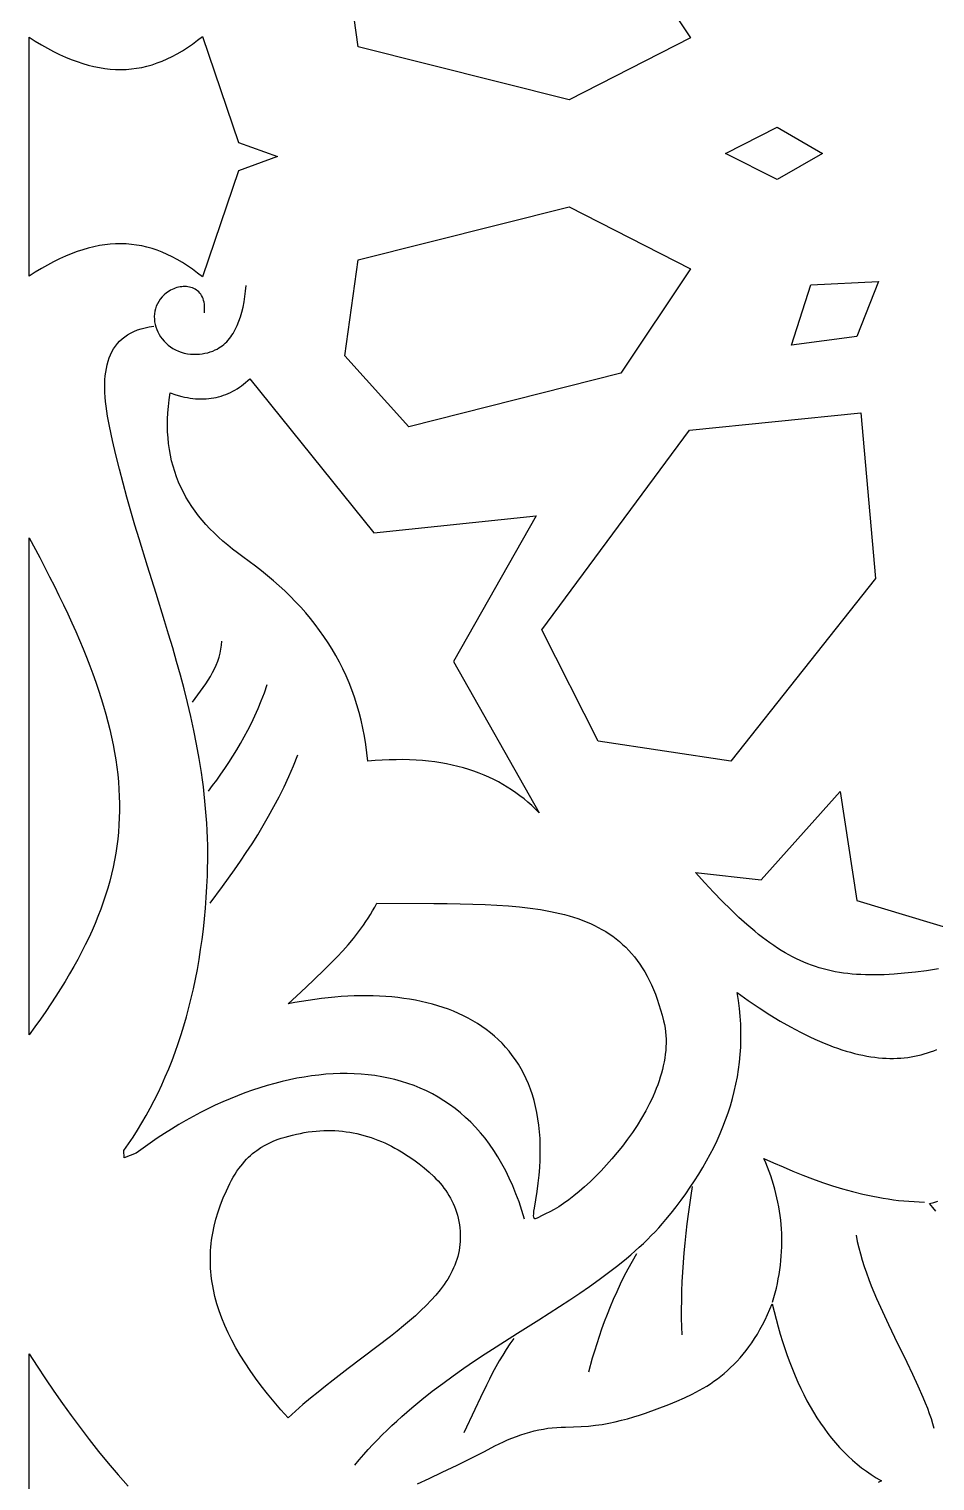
# Model space of a CAD drawing. Extents: x -332 to 348, y -263 to 352.
# Drawn here: x 233.83 to 258.46, y -57.4 to -17.88 of the extents above; entities that cross this region are included whole.
import ezdxf

# ---------------------------------------------------------------- set-up
doc = ezdxf.new("R2010")
doc.units = 0
doc.layers.add('LAYER_1', color=18, linetype='CONTINUOUS')
doc.layers.add('LAYER_2', color=174, linetype='CONTINUOUS')

msp = doc.modelspace()

# ---------------------------------------------------------------- linework, layer by layer
at = {"layer": 'LAYER_1'}
for points in [[(249.919, -15.286), (251.814, -18.127), (248.517, -19.812), (242.78, -18.369), (242.411, -15.752), (244.156, -13.822)], [(239.521, -20.972), (240.583, -21.357), (239.521, -21.742), (238.542, -24.632), (238.405, -24.524), (238.269, -24.423), (238.132, -24.328), (237.996, -24.241), (237.859, -24.16), (237.722, -24.086), (237.585, -24.02), (237.448, -23.959), (237.31, -23.906), (237.171, -23.86), (237.032, -23.821), (236.892, -23.788), (236.751, -23.763), (236.61, -23.744), (236.468, -23.733), (236.324, -23.728), (236.18, -23.73), (236.034, -23.74), (235.887, -23.756), (235.739, -23.779), (235.589, -23.81), (235.438, -23.847), (235.285, -23.892), (235.131, -23.943), (234.975, -24.002), (234.817, -24.068), (234.657, -24.141), (234.495, -24.221), (234.331, -24.308), (234.166, -24.402), (233.997, -24.504), (233.827, -24.612), (233.827, -18.102), (233.997, -18.211), (234.166, -18.312), (234.331, -18.407), (234.495, -18.494), (234.657, -18.574), (234.817, -18.647), (234.975, -18.713), (235.131, -18.771), (235.285, -18.823), (235.438, -18.867), (235.589, -18.905), (235.739, -18.935), (235.887, -18.959), (236.034, -18.975), (236.18, -18.984), (236.324, -18.987), (236.468, -18.982), (236.61, -18.971), (236.751, -18.952), (236.892, -18.927), (237.032, -18.894), (237.171, -18.855), (237.31, -18.808), (237.448, -18.755), (237.585, -18.695), (237.722, -18.628), (237.859, -18.555), (237.996, -18.474), (238.132, -18.386), (238.269, -18.292), (238.405, -18.191), (238.542, -18.083)], [(255.404, -21.267), (254.17, -21.98), (252.769, -21.267), (254.17, -20.553)], [(251.814, -24.407), (249.919, -27.248), (244.156, -28.712), (242.411, -26.781), (242.78, -24.165), (248.517, -22.722)], [(256.343, -26.248), (254.562, -26.484), (255.092, -24.843), (256.929, -24.759)], [(243.201, -31.597), (247.616, -31.131), (245.369, -35.094), (247.697, -39.213), (247.598, -39.115), (247.498, -39.02), (247.394, -38.928), (247.288, -38.839), (247.179, -38.754), (247.067, -38.671), (246.952, -38.592), (246.834, -38.517), (246.714, -38.444), (246.59, -38.375), (246.463, -38.31), (246.334, -38.248), (246.201, -38.19), (246.065, -38.135), (245.926, -38.084), (245.784, -38.036), (245.638, -37.993), (245.489, -37.953), (245.337, -37.917), (245.182, -37.884), (245.023, -37.856), (244.861, -37.832), (244.695, -37.811), (244.526, -37.795), (244.353, -37.783), (244.176, -37.774), (243.996, -37.77), (243.813, -37.771), (243.625, -37.775), (243.434, -37.784), (243.239, -37.797), (243.041, -37.814), (243.016, -37.581), (242.986, -37.353), (242.949, -37.129), (242.906, -36.909), (242.858, -36.694), (242.803, -36.483), (242.743, -36.276), (242.678, -36.073), (242.606, -35.874), (242.529, -35.679), (242.447, -35.487), (242.36, -35.3), (242.267, -35.116), (242.169, -34.936), (242.067, -34.76), (241.959, -34.587), (241.846, -34.417), (241.729, -34.251), (241.607, -34.089), (241.481, -33.929), (241.35, -33.773), (241.215, -33.62), (241.075, -33.47), (240.931, -33.323), (240.783, -33.179), (240.632, -33.037), (240.476, -32.899), (240.316, -32.763), (240.153, -32.63), (239.986, -32.5), (239.816, -32.372), (239.642, -32.247), (239.499, -32.144), (239.362, -32.039), (239.229, -31.932), (239.101, -31.824), (238.978, -31.713), (238.859, -31.6), (238.746, -31.486), (238.638, -31.369), (238.534, -31.25), (238.436, -31.129), (238.343, -31.006), (238.255, -30.88), (238.172, -30.752), (238.095, -30.622), (238.023, -30.489), (237.956, -30.353), (237.895, -30.215), (237.839, -30.074), (237.789, -29.93), (237.744, -29.784), (237.705, -29.635), (237.672, -29.483), (237.644, -29.327), (237.622, -29.169), (237.606, -29.008), (237.596, -28.844), (237.592, -28.677), (237.594, -28.506), (237.602, -28.332), (237.616, -28.155), (237.636, -27.974), (237.662, -27.79), (237.822, -27.842), (237.978, -27.884), (238.055, -27.901), (238.132, -27.916), (238.207, -27.928), (238.282, -27.938), (238.355, -27.945), (238.428, -27.949), (238.501, -27.951), (238.572, -27.95), (238.643, -27.947), (238.712, -27.941), (238.781, -27.933), (238.85, -27.922), (238.917, -27.909), (238.983, -27.893), (239.049, -27.874), (239.114, -27.853), (239.178, -27.83), (239.241, -27.803), (239.304, -27.775), (239.365, -27.743), (239.426, -27.709), (239.486, -27.673), (239.546, -27.634), (239.604, -27.593), (239.662, -27.549), (239.718, -27.502), (239.774, -27.453), (239.829, -27.401)], [(256.848, -32.841), (252.915, -37.814), (249.302, -37.27), (247.777, -34.24), (251.791, -28.8), (256.447, -28.334)], [(234.116, -32.272), (234.387, -32.796), (234.516, -33.052), (234.641, -33.304), (234.761, -33.554), (234.877, -33.8), (234.988, -34.043), (235.095, -34.283), (235.197, -34.519), (235.295, -34.753), (235.389, -34.984), (235.477, -35.213), (235.562, -35.438), (235.641, -35.661), (235.717, -35.882), (235.787, -36.101), (235.853, -36.317), (235.915, -36.531), (235.971, -36.743), (236.023, -36.953), (236.071, -37.161), (236.114, -37.367), (236.152, -37.572), (236.185, -37.775), (236.214, -37.976), (236.238, -38.177), (236.257, -38.376), (236.271, -38.573), (236.281, -38.77), (236.286, -38.965), (236.286, -39.16), (236.281, -39.354), (236.272, -39.547), (236.257, -39.74), (236.238, -39.932), (236.214, -40.123), (236.185, -40.314), (236.151, -40.505), (236.112, -40.696), (236.068, -40.887), (236.02, -41.077), (235.966, -41.268), (235.907, -41.459), (235.844, -41.651), (235.775, -41.843), (235.701, -42.035), (235.622, -42.228), (235.539, -42.422), (235.45, -42.616), (235.356, -42.811), (235.257, -43.008), (235.153, -43.205), (235.043, -43.403), (234.929, -43.603), (234.809, -43.804), (234.685, -44.007), (234.555, -44.211), (234.42, -44.417), (234.279, -44.625), (234.134, -44.834), (233.983, -45.045), (233.827, -45.259), (233.827, -31.734)], [(244.839, -41.684), (245.202, -41.687), (245.554, -41.692), (245.897, -41.701), (246.229, -41.713), (246.551, -41.729), (246.862, -41.75), (247.164, -41.777), (247.454, -41.811), (247.735, -41.851), (247.872, -41.874), (248.005, -41.899), (248.137, -41.926), (248.265, -41.956), (248.391, -41.988), (248.515, -42.022), (248.636, -42.058), (248.754, -42.097), (248.87, -42.139), (248.983, -42.184), (249.093, -42.231), (249.201, -42.281), (249.306, -42.334), (249.409, -42.39), (249.509, -42.45), (249.606, -42.512), (249.701, -42.578), (249.793, -42.647), (249.883, -42.72), (249.97, -42.797), (250.054, -42.877), (250.136, -42.961), (250.215, -43.048), (250.292, -43.14), (250.365, -43.235), (250.437, -43.335), (250.505, -43.439), (250.571, -43.547), (250.635, -43.659), (250.695, -43.776), (250.753, -43.898), (250.809, -44.024), (250.862, -44.155), (250.912, -44.29), (250.959, -44.431), (251.004, -44.576), (251.046, -44.727), (251.086, -44.882), (251.108, -44.981), (251.125, -45.08), (251.137, -45.18), (251.146, -45.28), (251.151, -45.381), (251.151, -45.483), (251.148, -45.585), (251.141, -45.687), (251.13, -45.79), (251.116, -45.893), (251.098, -45.996), (251.077, -46.1), (251.052, -46.203), (251.025, -46.307), (250.994, -46.41), (250.96, -46.514), (250.924, -46.617), (250.885, -46.72), (250.843, -46.823), (250.798, -46.925), (250.752, -47.027), (250.702, -47.128), (250.597, -47.33), (250.484, -47.528), (250.364, -47.724), (250.237, -47.915), (250.104, -48.103), (249.966, -48.286), (249.825, -48.464), (249.68, -48.636), (249.533, -48.802), (249.384, -48.961), (249.234, -49.113), (249.084, -49.258), (248.936, -49.394), (248.789, -49.522), (248.644, -49.641), (248.503, -49.75), (248.366, -49.848), (248.233, -49.937), (248.107, -50.014), (247.987, -50.079), (247.875, -50.132), (247.817, -50.159), (247.765, -50.185), (247.679, -50.232), (247.644, -50.25), (247.615, -50.262), (247.592, -50.267), (247.582, -50.266), (247.573, -50.263), (247.566, -50.257), (247.561, -50.248), (247.553, -50.223), (247.55, -50.184), (247.552, -50.131), (247.559, -50.063), (247.571, -49.977), (247.609, -49.748), (247.646, -49.521), (247.676, -49.3), (247.699, -49.084), (247.716, -48.874), (247.727, -48.669), (247.732, -48.468), (247.731, -48.273), (247.724, -48.083), (247.711, -47.898), (247.692, -47.718), (247.667, -47.544), (247.637, -47.374), (247.602, -47.208), (247.561, -47.048), (247.515, -46.893), (247.464, -46.742), (247.408, -46.596), (247.346, -46.455), (247.28, -46.319), (247.209, -46.187), (247.134, -46.059), (247.054, -45.937), (246.969, -45.819), (246.88, -45.705), (246.787, -45.596), (246.69, -45.491), (246.588, -45.391), (246.483, -45.295), (246.374, -45.203), (246.261, -45.115), (246.144, -45.032), (246.023, -44.953), (245.9, -44.878), (245.772, -44.808), (245.642, -44.741), (245.508, -44.678), (245.372, -44.62), (245.232, -44.565), (245.089, -44.514), (244.944, -44.468), (244.796, -44.425), (244.645, -44.386), (244.492, -44.35), (244.336, -44.319), (244.178, -44.291), (244.018, -44.267), (243.856, -44.246), (243.692, -44.229), (243.526, -44.216), (243.358, -44.206), (243.188, -44.2), (243.017, -44.197), (242.844, -44.198), (242.67, -44.202), (242.495, -44.209), (242.318, -44.22), (242.14, -44.233), (241.962, -44.251), (241.782, -44.271), (241.601, -44.294), (241.42, -44.321), (241.238, -44.351), (241.056, -44.384), (240.873, -44.419), (241.214, -44.095), (241.552, -43.777), (241.883, -43.461), (242.045, -43.301), (242.203, -43.14), (242.357, -42.975), (242.507, -42.807), (242.652, -42.634), (242.791, -42.457), (242.925, -42.273), (242.989, -42.179), (243.052, -42.083), (243.113, -41.985), (243.172, -41.885), (243.229, -41.784), (243.285, -41.68)], [(242.045, -47.865), (242.147, -47.868), (242.248, -47.874), (242.348, -47.884), (242.448, -47.896), (242.547, -47.91), (242.645, -47.928), (242.743, -47.948), (242.84, -47.971), (242.936, -47.996), (243.032, -48.024), (243.127, -48.055), (243.222, -48.089), (243.316, -48.125), (243.409, -48.163), (243.502, -48.204), (243.594, -48.247), (243.686, -48.293), (243.777, -48.342), (243.867, -48.393), (243.957, -48.446), (244.136, -48.559), (244.288, -48.664), (244.434, -48.771), (244.574, -48.882), (244.707, -48.996), (244.833, -49.114), (244.892, -49.175), (244.95, -49.237), (245.005, -49.3), (245.059, -49.365), (245.11, -49.43), (245.158, -49.497), (245.204, -49.566), (245.248, -49.636), (245.289, -49.707), (245.327, -49.78), (245.363, -49.855), (245.396, -49.931), (245.425, -50.009), (245.452, -50.089), (245.476, -50.171), (245.497, -50.254), (245.515, -50.34), (245.53, -50.427), (245.541, -50.516), (245.549, -50.608), (245.553, -50.701), (245.554, -50.797), (245.552, -50.882), (245.545, -50.966), (245.536, -51.05), (245.522, -51.132), (245.506, -51.213), (245.486, -51.293), (245.462, -51.372), (245.436, -51.451), (245.406, -51.529), (245.374, -51.606), (245.338, -51.682), (245.299, -51.758), (245.258, -51.833), (245.213, -51.907), (245.166, -51.981), (245.116, -52.054), (245.064, -52.127), (245.009, -52.199), (244.891, -52.343), (244.765, -52.485), (244.629, -52.626), (244.485, -52.766), (244.333, -52.906), (244.174, -53.046), (244.008, -53.185), (243.836, -53.326), (243.658, -53.467), (243.288, -53.752), (242.503, -54.345), (242.096, -54.658), (241.892, -54.819), (241.686, -54.984), (241.482, -55.153), (241.277, -55.326), (241.074, -55.504), (240.873, -55.687), (240.676, -55.465), (240.489, -55.246), (240.312, -55.03), (240.144, -54.815), (239.986, -54.603), (239.838, -54.393), (239.7, -54.185), (239.571, -53.979), (239.452, -53.775), (239.342, -53.572), (239.242, -53.371), (239.151, -53.171), (239.07, -52.973), (238.998, -52.775), (238.936, -52.579), (238.883, -52.384), (238.839, -52.19), (238.821, -52.093), (238.805, -51.997), (238.791, -51.9), (238.78, -51.804), (238.771, -51.708), (238.764, -51.612), (238.76, -51.516), (238.758, -51.42), (238.758, -51.324), (238.761, -51.229), (238.765, -51.133), (238.772, -51.038), (238.782, -50.942), (238.793, -50.846), (238.807, -50.751), (238.824, -50.655), (238.863, -50.464), (238.911, -50.273), (238.969, -50.081), (239.035, -49.889), (239.11, -49.696), (239.194, -49.503), (239.288, -49.308), (239.334, -49.218), (239.382, -49.133), (239.431, -49.051), (239.481, -48.974), (239.532, -48.901), (239.584, -48.832), (239.637, -48.767), (239.69, -48.705), (239.744, -48.647), (239.798, -48.592), (239.853, -48.541), (239.908, -48.493), (239.964, -48.447), (240.02, -48.405), (240.132, -48.329), (240.244, -48.262), (240.356, -48.205), (240.467, -48.155), (240.577, -48.112), (240.684, -48.076), (240.789, -48.044), (240.988, -47.99), (241.098, -47.964), (241.206, -47.941), (241.313, -47.921), (241.42, -47.904), (241.526, -47.89), (241.631, -47.879), (241.736, -47.871), (241.84, -47.866), (241.943, -47.864)]]:
    msp.add_lwpolyline(points, close=True, dxfattribs=at)
for points in [[(258.559, -43.468), (258.238, -43.514), (257.931, -43.553), (257.637, -43.585), (257.355, -43.608), (257.084, -43.623), (256.823, -43.63), (256.697, -43.629), (256.572, -43.627), (256.45, -43.622), (256.329, -43.615), (256.211, -43.605), (256.094, -43.593), (255.979, -43.579), (255.866, -43.562), (255.754, -43.542), (255.644, -43.519), (255.535, -43.494), (255.427, -43.466), (255.32, -43.435), (255.214, -43.402), (255.109, -43.365), (255.004, -43.326), (254.901, -43.283), (254.797, -43.238), (254.695, -43.189), (254.592, -43.138), (254.49, -43.083), (254.388, -43.025), (254.286, -42.964), (254.184, -42.899), (254.081, -42.831), (253.978, -42.76), (253.875, -42.685), (253.771, -42.607), (253.667, -42.525), (253.562, -42.44), (253.349, -42.258), (253.132, -42.062), (252.909, -41.85), (252.681, -41.623), (252.446, -41.38), (252.203, -41.121), (251.951, -40.845), (253.742, -41.045), (255.885, -38.636), (256.337, -41.608), (261.727, -43.224)], [(258.489, -50.063), (258.403, -49.958), (258.314, -49.854), (258.431, -49.82), (258.545, -49.783)], [(244.387, -57.479), (244.705, -57.333), (245.062, -57.167), (245.472, -56.972), (245.946, -56.737), (246.212, -56.601), (246.498, -56.451), (246.611, -56.393), (246.726, -56.338), (246.843, -56.286), (246.961, -56.237), (247.081, -56.191), (247.202, -56.148), (247.323, -56.109), (247.446, -56.074), (247.568, -56.042), (247.691, -56.014), (247.814, -55.99), (247.936, -55.97), (248.058, -55.955), (248.179, -55.944), (248.299, -55.937), (248.418, -55.936), (248.633, -55.933), (248.84, -55.925), (249.039, -55.909), (249.231, -55.888), (249.417, -55.862), (249.596, -55.83), (249.771, -55.793), (249.941, -55.752), (250.107, -55.708), (250.271, -55.659), (250.432, -55.608), (250.592, -55.554), (250.91, -55.439), (251.23, -55.318), (251.444, -55.232), (251.654, -55.141), (251.86, -55.042), (251.962, -54.99), (252.062, -54.935), (252.161, -54.878), (252.259, -54.819), (252.356, -54.757), (252.451, -54.691), (252.546, -54.623), (252.638, -54.552), (252.73, -54.478), (252.82, -54.4), (252.908, -54.319), (252.995, -54.234), (253.081, -54.145), (253.165, -54.052), (253.247, -53.955), (253.328, -53.854), (253.407, -53.749), (253.485, -53.639), (253.56, -53.524), (253.634, -53.405), (253.706, -53.28), (253.777, -53.151), (253.845, -53.016), (253.911, -52.876), (253.976, -52.73), (254.039, -52.579), (254.09, -52.791), (254.144, -53), (254.2, -53.206), (254.258, -53.408), (254.319, -53.606), (254.383, -53.8), (254.449, -53.991), (254.517, -54.178), (254.588, -54.361), (254.662, -54.541), (254.738, -54.716), (254.817, -54.887), (254.899, -55.054), (254.983, -55.218), (255.07, -55.377), (255.16, -55.531), (255.253, -55.682), (255.349, -55.828), (255.447, -55.97), (255.549, -56.108), (255.653, -56.241), (255.761, -56.369), (255.872, -56.493), (255.985, -56.613), (256.102, -56.727), (256.222, -56.838), (256.345, -56.943), (256.471, -57.043), (256.601, -57.139), (256.733, -57.23), (256.869, -57.316), (257.009, -57.397), (256.918, -57.445)], [(233.827, -67.56), (233.827, -53.941), (234.047, -54.281), (234.27, -54.62), (234.499, -54.956), (234.732, -55.29), (234.971, -55.621), (235.215, -55.949), (235.464, -56.275), (235.719, -56.598), (235.979, -56.918), (236.246, -57.235), (236.519, -57.549)]]:
    msp.add_lwpolyline(points, dxfattribs=at)
at = {"layer": 'LAYER_2'}
for points in [[(238.594, -25.609), (238.6, -25.544), (238.602, -25.482), (238.6, -25.424), (238.595, -25.369), (238.586, -25.317), (238.573, -25.268), (238.558, -25.222), (238.54, -25.18), (238.519, -25.14), (238.495, -25.103), (238.469, -25.07), (238.44, -25.039), (238.41, -25.012), (238.377, -24.987), (238.343, -24.965), (238.306, -24.946), (238.269, -24.93), (238.23, -24.917), (238.19, -24.907), (238.149, -24.899), (238.107, -24.894), (238.064, -24.892), (238.021, -24.893), (237.978, -24.896), (237.934, -24.902), (237.891, -24.911), (237.847, -24.922), (237.804, -24.936), (237.761, -24.952), (237.719, -24.971), (237.678, -24.993), (237.638, -25.016), (237.566, -25.066), (237.502, -25.119), (237.445, -25.176), (237.395, -25.236), (237.352, -25.298), (237.316, -25.363), (237.287, -25.429), (237.264, -25.498), (237.248, -25.567), (237.238, -25.638), (237.234, -25.709), (237.236, -25.78), (237.243, -25.851), (237.257, -25.922), (237.276, -25.992), (237.301, -26.062), (237.33, -26.129), (237.365, -26.195), (237.405, -26.259), (237.45, -26.32), (237.499, -26.378), (237.553, -26.433), (237.612, -26.485), (237.675, -26.533), (237.741, -26.577), (237.812, -26.616), (237.887, -26.65), (237.965, -26.679), (238.047, -26.703), (238.133, -26.72), (238.221, -26.732), (238.313, -26.736), (238.389, -26.736), (238.464, -26.731), (238.538, -26.722), (238.612, -26.71), (238.685, -26.693), (238.756, -26.673), (238.826, -26.648), (238.893, -26.618), (238.943, -26.593), (238.991, -26.565), (239.037, -26.535), (239.082, -26.503), (239.124, -26.469), (239.165, -26.432), (239.205, -26.393), (239.242, -26.353), (239.278, -26.31), (239.313, -26.265), (239.346, -26.218), (239.377, -26.169), (239.435, -26.066), (239.488, -25.956), (239.535, -25.839), (239.577, -25.715), (239.614, -25.586), (239.646, -25.451), (239.674, -25.311), (239.697, -25.165), (239.716, -25.015), (239.732, -24.861)], [(247.3, -50.281), (247.229, -50.04), (247.152, -49.808), (247.069, -49.584), (246.981, -49.368), (246.888, -49.16), (246.79, -48.96), (246.687, -48.767), (246.58, -48.583), (246.467, -48.406), (246.35, -48.238), (246.229, -48.076), (246.103, -47.923), (245.973, -47.777), (245.839, -47.638), (245.701, -47.506), (245.559, -47.382), (245.413, -47.265), (245.264, -47.156), (245.111, -47.053), (244.955, -46.957), (244.796, -46.869), (244.634, -46.787), (244.468, -46.712), (244.3, -46.643), (244.128, -46.582), (243.955, -46.527), (243.778, -46.478), (243.599, -46.436), (243.418, -46.4), (243.235, -46.371), (243.05, -46.347), (242.862, -46.33), (242.673, -46.319), (242.483, -46.314), (242.29, -46.315), (242.096, -46.322), (241.901, -46.335), (241.705, -46.354), (241.507, -46.378), (241.309, -46.408), (241.109, -46.443), (240.909, -46.484), (240.708, -46.53), (240.507, -46.581), (240.305, -46.638), (240.103, -46.7), (239.901, -46.767), (239.699, -46.84), (239.497, -46.917), (239.295, -46.999), (239.094, -47.086), (238.893, -47.177), (238.692, -47.274), (238.492, -47.375), (238.293, -47.48), (238.095, -47.59), (237.898, -47.705), (237.702, -47.824), (237.508, -47.947), (237.314, -48.074), (237.123, -48.206), (236.933, -48.341), (236.744, -48.481), (236.417, -48.605), (236.407, -48.408), (236.535, -48.227), (236.659, -48.041), (236.78, -47.851), (236.898, -47.657), (237.013, -47.459), (237.124, -47.257), (237.231, -47.05), (237.335, -46.84), (237.436, -46.625), (237.532, -46.407), (237.626, -46.185), (237.715, -45.958), (237.801, -45.728), (237.884, -45.493), (237.962, -45.255), (238.037, -45.013), (238.108, -44.767), (238.175, -44.517), (238.238, -44.263), (238.297, -44.006), (238.352, -43.745), (238.404, -43.48), (238.451, -43.211), (238.494, -42.938), (238.533, -42.662), (238.568, -42.382), (238.598, -42.099), (238.624, -41.812), (238.647, -41.521), (238.664, -41.227), (238.678, -40.929), (238.684, -40.721), (238.687, -40.515), (238.687, -40.31), (238.685, -40.106), (238.679, -39.903), (238.671, -39.701), (238.66, -39.5), (238.647, -39.301), (238.63, -39.102), (238.612, -38.904), (238.591, -38.707), (238.568, -38.511), (238.542, -38.316), (238.515, -38.122), (238.453, -37.736), (238.384, -37.352), (238.308, -36.972), (238.225, -36.593), (238.136, -36.217), (238.042, -35.843), (237.943, -35.469), (237.84, -35.098), (237.733, -34.727), (237.623, -34.356), (237.511, -33.987), (237.281, -33.247), (237.049, -32.505), (236.819, -31.76), (236.706, -31.385), (236.596, -31.008), (236.488, -30.629), (236.384, -30.248), (236.284, -29.864), (236.189, -29.477), (236.099, -29.087), (236.015, -28.693), (235.987, -28.554), (235.963, -28.418), (235.942, -28.284), (235.924, -28.153), (235.909, -28.025), (235.898, -27.901), (235.891, -27.779), (235.887, -27.661), (235.887, -27.545), (235.891, -27.433), (235.9, -27.325), (235.912, -27.22), (235.929, -27.119), (235.95, -27.021), (235.975, -26.927), (236.005, -26.837), (236.04, -26.75), (236.08, -26.668), (236.125, -26.589), (236.175, -26.515), (236.231, -26.445), (236.291, -26.379), (236.357, -26.317), (236.429, -26.26), (236.506, -26.207), (236.59, -26.158), (236.679, -26.115), (236.774, -26.075), (236.875, -26.041), (236.983, -26.012), (237.097, -25.987), (237.217, -25.967)], [(238.268, -36.204), (238.419, -36.006), (238.563, -35.807), (238.631, -35.707), (238.696, -35.606), (238.758, -35.504), (238.815, -35.401), (238.868, -35.298), (238.916, -35.194), (238.958, -35.088), (238.994, -34.982), (239.024, -34.874), (239.047, -34.764), (239.062, -34.654), (239.069, -34.542)], [(238.705, -38.628), (238.82, -38.477), (238.933, -38.324), (239.045, -38.167), (239.155, -38.008), (239.264, -37.845), (239.371, -37.678), (239.476, -37.507), (239.579, -37.332), (239.679, -37.152), (239.778, -36.966), (239.873, -36.775), (239.966, -36.578), (240.056, -36.375), (240.143, -36.166), (240.226, -35.949), (240.307, -35.725)], [(238.749, -41.672), (239.084, -41.224), (239.249, -40.997), (239.413, -40.767), (239.575, -40.534), (239.734, -40.298), (239.891, -40.057), (240.045, -39.813), (240.196, -39.563), (240.343, -39.308), (240.486, -39.048), (240.626, -38.781), (240.761, -38.507), (240.891, -38.226), (241.016, -37.938), (241.136, -37.642)], [(242.689, -56.972), (242.808, -56.828), (242.93, -56.687), (243.053, -56.548), (243.178, -56.413), (243.305, -56.279), (243.434, -56.149), (243.564, -56.02), (243.695, -55.894), (243.828, -55.771), (243.963, -55.649), (244.098, -55.53), (244.235, -55.412), (244.512, -55.184), (244.793, -54.962), (245.078, -54.747), (245.365, -54.538), (245.654, -54.335), (245.945, -54.136), (246.236, -53.942), (246.528, -53.751), (247.111, -53.379), (247.687, -53.015), (248.253, -52.653), (248.53, -52.472), (248.803, -52.29), (249.071, -52.106), (249.332, -51.921), (249.588, -51.732), (249.837, -51.54), (250.078, -51.344), (250.195, -51.244), (250.311, -51.143), (250.424, -51.041), (250.535, -50.938), (250.644, -50.833), (250.75, -50.726), (250.854, -50.618), (250.955, -50.509), (251.054, -50.397), (251.149, -50.284), (251.29, -50.111), (251.426, -49.938), (251.558, -49.763), (251.685, -49.587), (251.808, -49.41), (251.927, -49.232), (252.041, -49.053), (252.15, -48.872), (252.254, -48.69), (252.353, -48.507), (252.448, -48.323), (252.537, -48.137), (252.62, -47.95), (252.699, -47.762), (252.772, -47.572), (252.839, -47.381), (252.901, -47.188), (252.957, -46.994), (253.008, -46.798), (253.052, -46.601), (253.09, -46.403), (253.122, -46.202), (253.148, -46.001), (253.168, -45.797), (253.181, -45.592), (253.188, -45.385), (253.188, -45.177), (253.181, -44.966), (253.167, -44.754), (253.147, -44.541), (253.119, -44.325), (253.085, -44.108), (253.389, -44.325), (253.686, -44.526), (253.976, -44.713), (254.259, -44.885), (254.535, -45.043), (254.67, -45.117), (254.804, -45.187), (254.936, -45.253), (255.066, -45.316), (255.195, -45.376), (255.321, -45.433), (255.447, -45.486), (255.57, -45.535), (255.692, -45.582), (255.813, -45.625), (255.932, -45.664), (256.049, -45.701), (256.165, -45.734), (256.279, -45.765), (256.391, -45.792), (256.503, -45.816), (256.612, -45.837), (256.72, -45.855), (256.827, -45.87), (256.932, -45.882), (257.036, -45.891), (257.139, -45.897), (257.24, -45.9), (257.339, -45.901), (257.437, -45.898), (257.534, -45.893), (257.63, -45.885), (257.724, -45.874), (257.817, -45.861), (257.908, -45.845), (257.998, -45.826), (258.087, -45.804), (258.175, -45.78), (258.262, -45.754), (258.347, -45.725), (258.431, -45.693), (258.514, -45.659)], [(254.05, -52.54), (254.086, -52.412), (254.12, -52.284), (254.151, -52.157), (254.179, -52.031), (254.204, -51.905), (254.226, -51.779), (254.245, -51.654), (254.261, -51.529), (254.275, -51.405), (254.286, -51.281), (254.293, -51.157), (254.299, -51.034), (254.301, -50.911), (254.3, -50.788), (254.297, -50.666), (254.29, -50.544), (254.281, -50.423), (254.27, -50.301), (254.255, -50.18), (254.237, -50.059), (254.217, -49.938), (254.194, -49.818), (254.168, -49.698), (254.139, -49.577), (254.108, -49.458), (254.074, -49.338), (254.037, -49.218), (253.997, -49.099), (253.955, -48.979), (253.909, -48.86), (253.861, -48.741), (253.81, -48.622), (254.073, -48.741), (254.336, -48.857), (254.602, -48.969), (254.869, -49.077), (255.137, -49.179), (255.407, -49.276), (255.678, -49.366), (255.951, -49.45), (256.225, -49.527), (256.501, -49.595), (256.778, -49.655), (256.916, -49.682), (257.056, -49.706), (257.195, -49.728), (257.335, -49.748), (257.475, -49.765), (257.616, -49.779), (257.756, -49.791), (257.897, -49.8), (258.038, -49.806), (258.18, -49.81)], [(251.862, -49.385), (251.824, -49.631), (251.787, -49.883), (251.752, -50.139), (251.72, -50.4), (251.69, -50.662), (251.663, -50.927), (251.639, -51.192), (251.617, -51.457), (251.599, -51.72), (251.585, -51.98), (251.574, -52.237), (251.567, -52.488), (251.564, -52.734), (251.566, -52.974), (251.572, -53.205), (251.582, -53.427)], [(256.321, -50.717), (256.353, -50.884), (256.392, -51.053), (256.436, -51.223), (256.486, -51.394), (256.541, -51.567), (256.6, -51.741), (256.664, -51.915), (256.732, -52.09), (256.803, -52.265), (256.878, -52.441), (257.034, -52.792), (257.197, -53.142), (257.364, -53.488), (257.696, -54.166), (257.854, -54.495), (258.003, -54.814), (258.139, -55.123), (258.201, -55.273), (258.258, -55.419), (258.311, -55.563), (258.359, -55.702), (258.4, -55.838), (258.436, -55.97)], [(250.348, -51.221), (250.229, -51.428), (250.115, -51.635), (250.007, -51.842), (249.905, -52.048), (249.809, -52.255), (249.717, -52.461), (249.631, -52.666), (249.549, -52.87), (249.472, -53.073), (249.399, -53.275), (249.33, -53.475), (249.265, -53.673), (249.203, -53.869), (249.145, -54.063), (249.038, -54.443)], [(247.01, -53.521), (246.907, -53.669), (246.807, -53.821), (246.71, -53.978), (246.615, -54.137), (246.524, -54.299), (246.435, -54.463), (246.348, -54.629), (246.264, -54.796), (246.102, -55.13), (245.947, -55.461), (245.656, -56.096)]]:
    msp.add_lwpolyline(points, dxfattribs=at)

doc.saveas('drawing.dxf')
